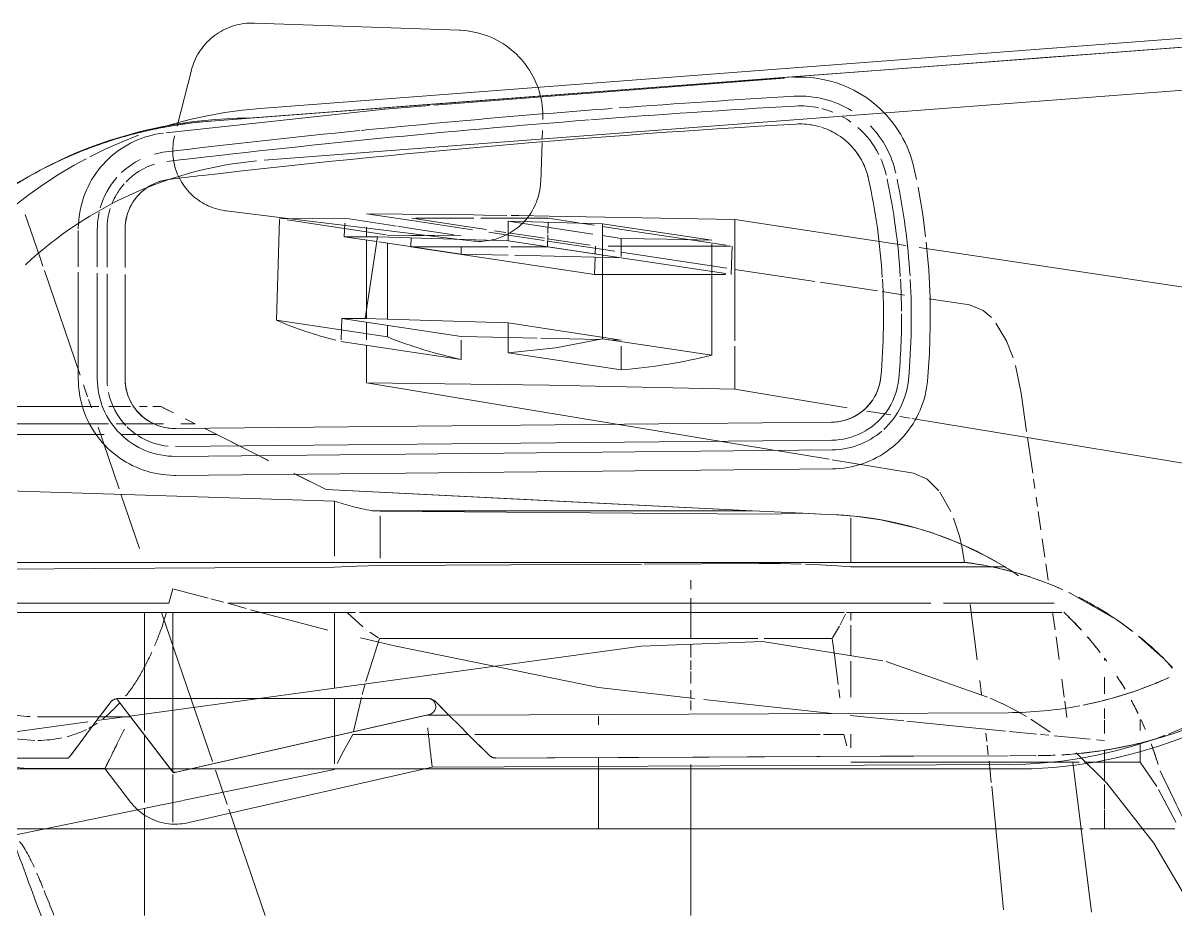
# Model space of a CAD drawing. Header units: inches. Extents: x -1221 to 179, y -822 to 880.
# Drawn here: x 78.19 to 85.03, y 431.26 to 436.56 of the extents above; entities that cross this region are included whole.
import ezdxf

# ---------------------------------------------------------------- set-up
doc = ezdxf.new("R2010")
doc.units = ezdxf.units.IN
doc.header["$MEASUREMENT"] = 0
doc.layers.add('X1$0$I-FURN', color=30, linetype='Continuous', lineweight=9)

# ---------------------------------------------------------------- blocks, each defined once
blk = doc.blocks.new('X1$0$Allsteel Seating Acuity Work-Conference Chair1 - Fully Adj_ Arms_ Mesh Back-V37-FIRST FLOOR POWER _ SIGNAL')
at = {"layer": 'X1$0$I-FURN'}
for p, q in [((-11.0889, 4.849), (-11.4298, 2.5922)), ((-12.7014, 4.5547), (-12.2541, -1.3178)), ((-11.9474, -1.2944), (-12.3946, 4.578)), ((-12.3946, 4.578), (-11.9474, -1.2944)), ((-10.4147, 2.5483), (-10.0895, 4.5154)), ((-12.6247, 4.2318), (-12.1799, -1.6096)), ((-8.5157, 3.9996), (-8.5345, 4.0519)), ((-8.3745, 3.503), (-7.485, 3.6135)), ((-9.1177, 3.4038), (-8.9834, 3.4222)), ((-8.868, 3.4378), (-8.7597, 3.4524)), ((-8.7361, 3.4555), (-8.64, 3.4683)), ((-9.5511, 3.3429), (-9.4552, 3.3566)), ((-9.2671, 3.383), (-9.1608, 3.3978)), ((-8.4158, 3.3979), (-8.4134, 3.2969)), ((-9.9477, 3.2857), (-9.8931, 3.2936)), ((-9.862, 3.2981), (-9.7537, 3.3137)), ((-9.7007, 3.3214), (-9.5918, 3.3371)), ((-8.4134, 3.2852), (-8.4127, 3.1384)), ((-8.4127, 3.1282), (-8.4134, 3.2843)), ((-10.5656, 3.1963), (-10.3378, 3.2292)), ((-10.3013, 3.2345), (-10.0895, 3.2652)), ((-10.0539, 3.2703), (-9.9997, 3.2782)), ((-10.8699, 3.1116), (-10.7753, 3.1483)), ((-10.7288, 3.1623), (-10.5656, 3.1963)), ((-10.9809, 3.0468), (-10.8713, 3.1109)), ((-8.6684, 3.1193), (-8.6537, -0.1962)), ((-8.6537, -0.1962), (-8.6684, 3.1193)), ((-8.4126, 3.1204), (-8.4077, 2.0031)), ((-8.3455, -0.2973), (-8.3607, 3.1207)), ((-7.4983, 3.0925), (-8.2314, 3.022)), ((-8.2541, 3.0196), (-8.3809, 3.006)), ((-8.777, 2.9611), (-8.8601, 2.9512)), ((-8.498, 2.9931), (-8.5474, 2.9876)), ((-8.4184, 3.0019), (-8.4762, 2.9955)), ((-11.1252, 2.6508), (-11.0889, 2.8908)), ((-8.982, 2.9363), (-9.3114, 2.8944)), ((-9.5587, 2.8615), (-9.6563, 2.8444)), ((-9.862, 2.7797), (-9.9766, 2.7148)), ((-11.832, 2.5758), (-11.895, 2.5629)), ((-10.4264, 2.4777), (-10.4165, 2.5372)), ((-10.0895, 2.5572), (-10.1693, 2.0747)), ((-11.4418, 2.5124), (-11.5949, 1.499)), ((-11.1673, 2.3717), (-11.1473, 2.5045)), ((-10.4589, 2.281), (-10.4353, 2.424)), ((-11.2228, 2.0047), (-11.1714, 2.345)), ((-12.397, 2.1272), (-12.4061, 2.101)), ((-12.3868, 2.153), (-12.397, 2.1272)), ((-10.5882, 1.499), (-10.4781, 2.1652)), ((-12.4061, 2.101), (-12.4142, 2.0745)), ((-10.3545, -1.8204), (-10.3926, 2.0725)), ((-10.3926, 2.0725), (-10.3545, -1.8204)), ((-10.3545, -1.8204), (-10.3926, 2.0725)), ((-10.2476, -1.8194), (-10.2857, 2.0735)), ((-10.2278, 2.0741), (-10.1897, -1.8188)), ((-10.1721, 2.0576), (-10.2217, 1.7574)), ((-10.0769, -1.8177), (-10.115, 2.0752)), ((-12.432, 1.9933), (-12.4358, 1.9658)), ((-12.4272, 2.0206), (-12.432, 1.9933)), ((-12.4384, 1.9382), (-12.44, 1.9105)), ((-12.4358, 1.9658), (-12.4384, 1.9382)), ((-11.2991, 1.499), (-11.2276, 1.9731)), ((-12.44, 1.9105), (-12.4404, 1.8828)), ((-12.4404, 1.8828), (-12.4398, 1.8551)), ((-12.4398, 1.8551), (-12.4393, 1.8459)), ((-12.4352, 1.7931), (-12.2741, -0.2859)), ((-10.2245, 1.7405), (-10.6258, -0.6865)), ((-11.5949, 1.499), (-10.8752, 1.499)), ((-11.4435, 1.4462), (-11.4754, 1.2349)), ((-11.4381, 1.4817), (-11.2694, 1.4764)), ((-11.4381, 0.8242), (-11.4381, 1.4723)), ((-11.434, 0.3862), (-11.2742, 1.4442)), ((-11.4011, 0.8242), (-11.3066, 1.4498)), ((-11.2694, 1.4434), (-11.2694, 0.6662)), ((-10.8445, 1.499), (-10.5882, 1.499)), ((-11.4727, 1.3614), (-11.5707, 0.7126)), ((-11.4484, 1.3614), (-10.7895, 1.3614)), ((-10.7895, 1.3614), (-10.8875, 0.7126)), ((-11.4754, 1.2349), (-11.537, 0.8273)), ((-11.537, 0.8273), (-11.5543, 0.7126)), ((-11.4837, 0.8242), (-11.5005, 0.7126)), ((-11.3763, 0.8242), (-11.4792, 0.8242)), ((-11.3679, 0.8242), (-11.4691, 0.154)), ((-11.4381, 0.7457), (-11.4381, 0.8242)), ((-10.8802, 0.8242), (-10.9814, 0.154)), ((-10.8802, 0.8242), (-10.8821, 0.7494)), ((-10.7026, 0.8242), (-10.8431, 0.8242)), ((-10.7026, 0.8242), (-10.8038, 0.154)), ((-11.4671, 0.3873), (-11.4069, 0.7853)), ((-11.5707, 0.7126), (-11.5849, 0.154)), ((-10.8875, 0.7126), (-11.5707, 0.7126)), ((-10.8835, 0.6904), (-10.8915, 0.3477)), ((-11.5091, 0.6556), (-11.5849, 0.154)), ((-11.5617, 0.6634), (-11.574, 0.582)), ((-11.481, 0.3877), (-11.4431, 0.639)), ((-11.3911, 0.6701), (-11.4381, 0.6716)), ((-11.434, -0.4239), (-11.2694, 0.6662)), ((-11.2694, 0.6662), (-11.3715, 0.6695)), ((-11.5757, 0.5712), (-11.6028, 0.3916)), ((-12.2713, 0.3554), (-12.2915, 0.3524)), ((-12.073, 0.355), (-12.1242, 0.3568)), ((-11.8206, 0.3462), (-12.0523, 0.3543)), ((-11.6028, 0.3916), (-11.6028, 0.113)), ((-11.5118, 0.3887), (-11.5789, 0.3908)), ((-11.5163, 0.154), (-11.4838, 0.3694)), ((-11.434, 0.3862), (-11.5041, 0.3884)), ((-11.5023, 0.154), (-11.4702, 0.3666)), ((-11.434, 0.1696), (-11.434, 0.3862)), ((-10.8919, 0.3258), (-10.8956, 0.1535)), ((-11.619, 0.2158), (-11.6197, 0.1702)), ((-11.62, 0.1464), (-11.6219, 0.0078)), ((-11.5849, 0.154), (-11.4691, 0.154)), ((-11.5287, 0.0718), (-11.5184, 0.1403)), ((-11.5198, 0.0379), (-11.5023, 0.154)), ((-11.4691, 0.154), (-11.4936, -0.6215)), ((-11.434, -0.4239), (-11.434, 0.154)), ((-11.3889, -0.1251), (-11.3833, 0.1535)), ((-11.0083, -0.6948), (-10.9814, 0.154)), ((-10.9814, 0.154), (-10.8038, 0.154)), ((-10.8956, 0.1535), (-10.9012, -0.1251)), ((-11.6028, 0.113), (-11.6028, -0.0092)), ((-11.6219, 0.0078), (-11.6226, -0.0505)), ((-11.5579, -0.1215), (-11.5359, 0.0244)), ((-8.4175, 0.0386), (-8.5415, -0.0855)), ((-11.6226, -0.0505), (-11.6292, -0.6865)), ((-11.6028, -0.0498), (-11.6028, -0.3936)), ((-11.5888, -0.419), (-11.5343, -0.0582)), ((-11.4787, -0.1504), (-11.4684, -0.0663)), ((-12.7189, -0.1345), (-12.7614, -1.3522)), ((-11.6028, -0.4186), (-11.5579, -0.1215)), ((-11.5, -0.2709), (-11.4983, -0.1251)), ((-11.3889, -0.1251), (-11.4628, -0.6143)), ((-11.434, -0.1251), (-11.3889, -0.1251)), ((-10.9012, -0.1251), (-11.0083, -0.8342)), ((-10.8792, -0.1251), (-10.7646, -0.1251)), ((-10.7646, -0.1251), (-10.8723, -0.8385)), ((-11.5439, -0.681), (-11.4787, -0.1504)), ((-11.5429, -0.4205), (-11.5048, -0.1682)), ((-8.6537, -0.1962), (-8.6531, -0.3326)), ((-8.6531, -0.3326), (-8.6537, -0.1962)), ((-8.734, -0.278), (-8.6795, -0.2235)), ((-11.5006, -0.3284), (-11.5001, -0.2794)), ((-8.7523, -0.3222), (-8.7523, -2.1578)), ((-8.7523, -0.3242), (-8.7523, -2.1578)), ((-8.7523, -2.1578), (-8.7523, -0.3242)), ((-8.7523, -2.1578), (-8.7523, -0.3242)), ((-8.3114, -1.8324), (-8.6574, -0.3135)), ((-8.6531, -0.3326), (-8.3149, -1.817)), ((-8.6531, -0.3326), (-8.3149, -1.817)), ((-8.3149, -1.817), (-8.6531, -0.3326)), ((-8.3465, -0.2975), (-8.3677, -0.2999)), ((-8.0149, -1.7487), (-8.3455, -0.2973)), ((-11.5015, -0.4219), (-11.5007, -0.3444)), ((-11.6292, -0.6865), (-11.5888, -0.419)), ((-11.5552, -0.5021), (-11.5429, -0.4205)), ((-11.5029, -0.5626), (-11.5015, -0.4219)), ((-11.4873, -0.4222), (-11.434, -0.4239)), ((-11.5638, -0.5591), (-11.5567, -0.512)), ((-11.6025, -0.8154), (-11.5638, -0.5591)), ((-11.5039, -0.5695), (-11.5928, -1.1583)), ((-11.0041, -0.5626), (-11.4547, -0.5626)), ((-10.8983, -0.5626), (-10.9977, -1.2213)), ((-10.8983, -0.5626), (-10.9673, -0.5626)), ((-11.6, -1.138), (-11.5439, -0.681)), ((-11.4936, -0.6215), (-11.0083, -0.6948)), ((-11.4936, -0.6215), (-11.4936, -0.8188)), ((-11.4645, -0.6259), (-11.4936, -0.8188)), ((-11.551, -0.6865), (-11.4936, -0.6865)), ((-11.4737, -0.6865), (-11.008, -0.6865)), ((-11.0083, -0.8342), (-11.0083, -0.6948)), ((-10.986, -0.6865), (-10.8806, -0.6865)), ((-10.8494, -0.6865), (-10.6258, -0.6865)), ((-11.6025, -0.8154), (-11.5995, -1.2022)), ((-11.4936, -0.8188), (-11.5732, -0.8163)), ((-10.881, -0.8382), (-11.0083, -0.8342)), ((-11.6469, -1.5204), (-11.6, -1.138)), ((-11.5954, -1.2024), (-10.9977, -1.2213)), ((-12.4812, -1.7262), (-12.1502, -1.8106)), ((-12.093, -1.8252), (-12.079, -1.8285)), ((-12.0506, -1.8333), (-12.0363, -1.8349)), ((-12.0076, -1.8363), (-11.9932, -1.8362)), ((-11.908, -1.8233), (-11.8942, -1.8192)), ((-8.7523, -2.1701), (-8.3114, -1.8324)), ((-8.3239, -1.842), (-8.6439, -2.0871)), ((-8.3239, -1.842), (-8.6439, -2.0871)), ((-8.6439, -2.0871), (-8.3239, -1.842)), ((-12.0764, -2.0248), (-12.0679, -2.0461)), ((-12.0679, -2.0461), (-12.0586, -2.0671)), ((-11.5396, -2.1191), (-11.3112, -2.1191)), ((-11.3112, -2.1191), (-11.5396, -2.1191)), ((-11.5396, -2.1191), (-11.3112, -2.1191)), ((-11.2682, -2.1191), (-10.6503, -2.1191)), ((-10.6503, -2.1191), (-11.2682, -2.1191)), ((-11.2682, -2.1191), (-10.6503, -2.1191)), ((-8.6439, -2.0871), (-8.7523, -2.1701)), ((-8.6439, -2.0871), (-8.6439, -2.2705)), ((-8.6439, -2.2705), (-8.6439, -2.0871)), ((-8.3363, -2.239), (-8.1368, -2.0863)), ((-12.0257, -2.1274), (-12.0131, -2.1466)), ((-11.9858, -2.1835), (-11.971, -2.201)), ((-11.5396, -2.2261), (-11.3128, -2.2261)), ((-11.2736, -2.2261), (-10.6503, -2.2261)), ((-8.6719, -2.2494), (-8.7274, -2.2078)), ((-8.3584, -2.2281), (-8.3372, -2.2386)), ((-8.3363, -2.638), (-8.3363, -2.239)), ((-11.5396, -2.284), (-11.3137, -2.284)), ((-11.2765, -2.284), (-10.6503, -2.284)), ((-8.6439, -2.2705), (-8.6439, -2.638)), ((-8.6439, -2.638), (-8.6439, -2.2705)), ((-11.8103, -2.3288), (-11.7899, -2.3392)), ((-8.5415, -2.3475), (-8.4131, -2.444)), ((-8.471, -2.4005), (-8.5135, -2.3686)), ((-11.5303, -2.3967), (-11.3154, -2.3967)), ((-11.2822, -2.3967), (-10.6503, -2.3967)), ((-8.3981, -3.0907), (-8.3981, -2.4601))]:
    blk.add_line(p, q, dxfattribs=at)
at = {"layer": 'X1$0$I-FURN', "lineweight": 13}
for p, q in [((-12.1969, -1.3862), (-12.663, 4.7339)), ((-8.0195, 4.1134), (-8.2134, 4.0109)), ((-7.9794, 3.6037), (-7.9794, 4.1087)), ((-7.9794, 3.6913), (-7.9794, 4.1087)), ((-8.9922, 4.04), (-9.1233, 3.8928)), ((-8.9364, 4.0948), (-8.9828, 4.0496)), ((-8.23, 4.0009), (-8.3744, 3.902)), ((-8.5622, 3.902), (-8.6257, 3.902)), ((-8.3744, 3.902), (-8.488, 3.902)), ((-8.3744, 3.902), (-8.3744, 3.5699)), ((-9.1528, 3.8554), (-9.2167, 3.7676)), ((-9.2186, 3.7648), (-9.383, 3.4776)), ((-8.9912, 3.6913), (-8.9785, 3.6913)), ((-8.9786, 3.6913), (-8.9912, 3.6913)), ((-8.7804, 3.6913), (-8.8798, 3.6913)), ((-8.8791, 3.6913), (-8.78, 3.6913)), ((-8.6328, 3.6913), (-8.6931, 3.6913)), ((-8.6926, 3.6913), (-8.632, 3.6913)), ((-8.5458, 3.6913), (-8.6237, 3.6913)), ((-8.6228, 3.6913), (-8.5453, 3.6913)), ((-8.5027, 3.6913), (-8.5072, 3.6436)), ((-8.2627, 3.6913), (-8.4459, 3.6913)), ((-8.2627, 3.6913), (-8.4459, 3.6913)), ((-8.0972, 3.6913), (-8.2416, 3.6913)), ((-8.0972, 3.6913), (-8.2416, 3.6913)), ((-7.9794, 3.6913), (-8.0912, 3.6913)), ((-7.9794, 3.6913), (-8.0912, 3.6913)), ((-7.9794, 3.6037), (-7.9794, 3.6913)), ((-8.5106, 3.607), (-8.5311, 3.3922)), ((-7.9794, -6.5112), (-7.9794, 3.5639)), ((-7.9794, 0.6902), (-7.9794, 3.5639)), ((-8.3744, 3.5415), (-8.3744, 3.1206)), ((-9.4053, 3.4285), (-9.4249, 3.382)), ((-9.2639, 2.1861), (-9.2639, 3.4382)), ((-9.2639, 2.1861), (-9.2639, 3.4382)), ((-9.3178, 2.7357), (-9.3178, 3.3919)), ((-8.63, 3.2544), (-8.5533, 3.3688)), ((-8.5342, 3.3606), (-8.5389, 3.3116)), ((-9.443, 3.336), (-9.4632, 3.2805)), ((-8.5412, 3.288), (-8.5568, 3.1278)), ((-9.4738, 3.2493), (-9.4938, 3.1849)), ((-8.6839, 3.1606), (-8.6455, 3.2287)), ((-8.3354, -2.7972), (-8.3354, 3.2574)), ((-9.4938, 3.1849), (-9.5202, 3.0858)), ((-8.7227, 3.0831), (-8.6839, 3.1606)), ((-9.5332, 3.1013), (-9.5332, 3.0243)), ((-8.7541, 3.0138), (-8.7231, 3.0823)), ((-8.5592, 3.1031), (-8.6177, 2.5185)), ((-8.3744, 3.1179), (-8.3744, 2.1861)), ((-9.5237, 3.0711), (-9.5367, 3.0109)), ((-9.5332, 3.0243), (-9.5332, 2.1861)), ((-9.545, 2.9668), (-9.5606, 2.8632)), ((-8.9718, 2.3963), (-8.7613, 2.9975)), ((-9.676, 2.8252), (-9.7408, 2.6531)), ((-9.5606, 2.8632), (-9.5606, 2.1861)), ((-9.5606, 0.9451), (-9.5606, 2.8632)), ((-9.3178, -1.5106), (-9.3178, 2.661)), ((-8.6196, 2.5002), (-8.6524, 2.1831)), ((-9.813, 2.3642), (-9.833, 2.2229)), ((-9.5606, 2.1861), (-9.8232, 2.1861)), ((-9.5606, 2.1826), (-9.5606, 2.1082)), ((-9.5332, 2.1861), (-9.5406, 2.1054)), ((-9.2639, 2.1734), (-9.2639, 2.1861)), ((-9.2146, 2.1861), (-9.2639, 2.1861)), ((-9.2639, 2.16), (-9.2639, 2.1734)), ((-9.2639, -0.7284), (-9.2639, 2.1465)), ((-9.2639, -0.7284), (-9.2639, 2.1465)), ((-9.1893, 2.1235), (-9.2531, 2.1551)), ((-9.0072, 2.1861), (-9.188, 2.1861)), ((-8.7597, 2.1861), (-8.9746, 2.1861)), ((-8.7557, 2.1205), (-8.806, 2.1146)), ((-8.4606, 2.1861), (-8.5415, 2.1861)), ((-8.4724, 2.1624), (-8.5389, 2.1443)), ((-8.5389, 2.0249), (-8.5389, 2.1443)), ((-9.8424, 2.1033), (-9.847, 2.0093)), ((-9.5606, 2.1053), (-9.5606, 2.0106)), ((-9.1131, 2.0779), (-9.1825, 2.1198)), ((-8.9815, 2.0925), (-9.1087, 2.075)), ((-9.1087, 1.6716), (-9.1087, 2.075)), ((-8.8353, 2.1111), (-8.9796, 2.0928)), ((-8.6637, 2.0755), (-8.7466, 1.314)), ((-9.8472, 2.0047), (-9.8523, 1.9024)), ((-9.5606, 2.0012), (-9.5606, 1.9084)), ((-8.5389, -0.045), (-8.5389, 2.0047)), ((-9.8671, 1.6037), (-9.8523, 1.9024)), ((-9.8523, 1.9024), (-9.8671, 1.6037)), ((-9.5606, 1.8884), (-9.5606, 1.7693)), ((-9.5606, 1.766), (-9.5606, 1.2379)), ((-9.8649, -0.6061), (-9.8473, 1.6421)), ((-9.5536, 1.6421), (-9.5504, 0.9607)), ((-9.8671, 1.6037), (-9.9923, -0.9273)), ((-9.8671, -0.6542), (-9.8671, 1.6037)), ((-9.1087, -0.6104), (-9.1087, 1.6346)), ((-9.5606, 1.2379), (-9.5606, -0.6061)), ((-9.401, 1.2379), (-9.454, 1.2379)), ((-9.2639, 1.2379), (-9.3482, 1.2379)), ((-9.2125, 1.2379), (-9.2639, 1.2379)), ((-9.1132, 1.2379), (-9.2122, 1.2379)), ((-8.9958, 1.2379), (-9.0745, 1.2379)), ((-8.923, 1.2379), (-8.9786, 1.2379)), ((-8.8408, 1.2379), (-8.913, 1.2379)), ((-8.7527, 1.2597), (-8.8185, 0.6902)), ((-8.753, 1.2379), (-8.8019, 1.2379)), ((-8.683, 1.2379), (-8.7404, 1.2379)), ((-7.7835, 1.2379), (-8.3611, 1.2379)), ((-7.4644, 1.2379), (-7.7835, 1.2379)), ((-9.5606, -3.4616), (-9.5606, 0.9451)), ((-9.5503, 0.9451), (-9.5428, -0.6061)), ((-8.6481, -2.0903), (-9.0633, 0.9451)), ((-8.5954, 0.6902), (-8.6478, 0.6902)), ((-7.9794, 0.6902), (-8.3984, 0.6902)), ((-7.9794, -1.8357), (-7.9794, 0.6902)), ((-8.5389, -0.7683), (-8.5389, -0.0829)), ((-9.5856, -0.6061), (-9.8371, -0.6061)), ((-9.5606, -0.6087), (-9.5606, -0.7284)), ((-9.1087, -0.6104), (-8.8532, -0.6909)), ((-9.1456, -0.6673), (-9.1123, -0.6165)), ((-9.5606, -0.7487), (-9.5606, -0.8683)), ((-9.2639, -0.8016), (-9.177, -0.7085)), ((-8.8403, -0.6945), (-8.7753, -0.7118)), ((-8.7587, -0.7161), (-8.5561, -0.7645)), ((-9.2639, -0.8016), (-9.2639, -0.7533)), ((-9.2639, -0.8016), (-9.2639, -0.7533)), ((-9.2639, -0.8768), (-9.2639, -0.8016)), ((-10.003, -3.3609), (-9.9247, -0.8768)), ((-9.5965, -0.8768), (-9.9247, -0.8768)), ((-9.5606, -0.8768), (-9.5606, -2.0042)), ((-9.5321, -0.8768), (-9.5246, -2.296)), ((-9.2639, -3.4174), (-9.2639, -0.8768)), ((-9.2639, -3.4174), (-9.2639, -0.8768)), ((-8.8141, -0.8768), (-9.2639, -0.8768)), ((-8.364, -0.8768), (-8.7523, -0.8768)), ((-8.3315, -0.8768), (-8.1466, -1.7787)), ((-10.0888, -1.1187), (-9.9923, -0.9273)), ((-9.9923, -0.9273), (-10.0872, -1.1156)), ((-9.1591, -0.9158), (-9.2793, -1.3749)), ((-10.1638, -1.2675), (-10.1941, -1.3278)), ((-10.1941, -1.3278), (-10.1646, -1.2691)), ((-8.0962, -1.5045), (-7.4644, -1.2885)), ((-7.4644, -1.2885), (-8.0962, -1.5045)), ((-10.3569, -1.651), (-10.1945, -1.3285)), ((-10.1945, -1.3285), (-10.3189, -1.5756)), ((-9.2865, -1.4006), (-9.3178, -1.5106)), ((-9.3243, -1.5354), (-9.3439, -1.6103)), ((-8.3271, -1.5835), (-8.1233, -1.5138)), ((-8.1233, -1.5138), (-8.3271, -1.5835)), ((-10.3189, -1.5756), (-10.3563, -1.6497)), ((-10.3189, -2.1375), (-10.3189, -1.5756)), ((-9.3482, -1.6268), (-9.4027, -1.8357)), ((-9.2639, -1.9039), (-8.3789, -1.6013)), ((-8.3789, -1.6013), (-9.2639, -1.9039)), ((-10.4128, -1.7619), (-10.3834, -1.7035)), ((-10.3834, -1.789), (-10.3834, -1.7035)), ((-8.3156, -1.8357), (-9.2639, -1.8357)), ((-8.0668, -1.8357), (-8.3023, -1.8357)), ((-8.1458, -1.783), (-8.1216, -1.901)), ((-8.0182, -1.8357), (-8.0668, -1.8357)), ((-7.9794, -2.0124), (-7.9794, -1.8357)), ((-10.4865, -1.9083), (-10.4817, -1.8986)), ((-10.4863, -1.9078), (-10.4865, -1.9083)), ((-10.4865, -1.9083), (-10.4865, -1.9538)), ((-10.4765, -1.8884), (-10.4863, -1.9078)), ((-10.4817, -1.8986), (-10.4627, -1.861)), ((-10.3834, -1.9498), (-10.3834, -1.8917)), ((-9.3178, -3.4271), (-9.3178, -1.8601)), ((-8.121, -1.9039), (-8.1078, -1.968)), ((-10.3834, -2.1726), (-10.3834, -1.9498)), ((-8.1078, -1.968), (-7.4644, -5.1073)), ((-10.4865, -1.9879), (-10.4865, -2.0332)), ((-9.9646, -2.1436), (-9.6432, -2.0337)), ((-9.6432, -2.0337), (-9.9646, -2.1436)), ((-9.5606, -2.0042), (-9.5606, -2.8327)), ((-8.5618, -2.0042), (-9.2639, -2.0042)), ((-8.1344, -2.0042), (-8.5357, -2.0042)), ((-7.4644, -2.0042), (-8.1004, -2.0042)), ((-7.9794, -2.2132), (-7.9794, -2.0124)), ((-10.4865, -2.0873), (-10.4865, -2.2157)), ((-10.3628, -2.2798), (-9.9977, -2.1549)), ((-9.9977, -2.1549), (-10.3628, -2.2798)), ((-8.6211, -2.2876), (-8.6439, -2.1208)), ((-10.3834, -2.2838), (-10.3834, -2.2183)), ((-10.3189, -3.3111), (-10.3189, -2.2428)), ((-7.9794, -2.4299), (-7.9794, -2.2132)), ((-10.528, -2.3363), (-10.4786, -2.3194)), ((-10.4786, -2.3194), (-10.528, -2.3363)), ((-10.4865, -2.2743), (-10.4865, -2.329)), ((-10.3834, -3.2929), (-10.3834, -2.2838)), ((-11.2924, -2.5978), (-10.6711, -2.3853)), ((-10.6711, -2.3853), (-11.2924, -2.5978)), ((-10.6133, -2.3655), (-10.5431, -2.3415)), ((-10.5431, -2.3415), (-10.6133, -2.3655)), ((-10.4865, -2.329), (-10.4865, -3.2638)), ((-8.5122, -3.0838), (-8.6141, -2.3393)), ((-7.9794, -2.6539), (-7.9794, -2.4299)), ((-11.6246, -2.7114), (-11.3741, -2.6257)), ((-11.3741, -2.6257), (-11.6246, -2.7114)), ((-11.3741, -2.6257), (-11.3186, -2.6067)), ((-11.3186, -2.6067), (-11.3741, -2.6257)), ((-8.5026, -2.6539), (-8.5487, -3.2267)), ((-7.9794, -4.9984), (-7.9794, -2.6539))]:
    blk.add_line(p, q, dxfattribs=at)
at = {"layer": 'X1$0$I-FURN', "flags": 128}
for points in [[(-12.1799, -1.6096), (-12.2734, -0.3811), (-12.3595, 0.7487), (-12.4363, 1.7575), (-12.5024, 2.6256), (-12.5565, 3.336), (-12.5976, 3.8749), (-12.6247, 4.2318), (-12.6375, 4.3995)], [(-8.5417, 4.0698), (-8.5742, 4.15), (-8.6177, 4.2464)], [(-8.5415, 4.0903), (-8.4864, 3.8963), (-8.4465, 3.6986), (-8.4292, 3.5712)], [(-8.3607, 3.1207), (-8.3633, 3.2264), (-8.3701, 3.332), (-8.3812, 3.4373), (-8.3964, 3.542), (-8.4158, 3.646), (-8.4394, 3.7492), (-8.467, 3.8513), (-8.4987, 3.9523), (-8.5157, 3.9996)], [(-8.4292, 3.5712), (-8.4222, 3.4984), (-8.4179, 3.4375)], [(-8.4076, 1.9867), (-8.4093, 2.3614), (-8.4126, 3.1094)], [(-11.0889, 2.8908), (-11.0553, 2.9718), (-11.0131, 3.0198)], [(-9.6563, 2.8444), (-9.7169, 2.83), (-9.8231, 2.7958)], [(-9.9847, 2.7087), (-10.0539, 2.6392), (-10.0895, 2.5572)], [(-11.4923, 2.6296), (-11.6251, 2.6125), (-11.788, 2.5848)], [(-10.636, 2.6406), (-10.8008, 2.6524), (-10.9661, 2.6576), (-11.1314, 2.6562), (-11.2965, 2.6482), (-11.4611, 2.6336)], [(-10.115, 2.0752), (-10.1157, 2.0981), (-10.1173, 2.121), (-10.1198, 2.1438), (-10.1232, 2.1665), (-10.1276, 2.189), (-10.1328, 2.2113), (-10.1389, 2.2334), (-10.1459, 2.2553), (-10.1538, 2.2768), (-10.1625, 2.298), (-10.172, 2.3189), (-10.1824, 2.3393), (-10.1936, 2.3594), (-10.2056, 2.3789), (-10.2183, 2.398), (-10.2318, 2.4165), (-10.2461, 2.4345), (-10.261, 2.4519), (-10.2767, 2.4687), (-10.293, 2.4848), (-10.3099, 2.5003), (-10.3274, 2.5151), (-10.3455, 2.5292), (-10.3642, 2.5425), (-10.3833, 2.5551), (-10.403, 2.5669), (-10.4231, 2.5779), (-10.4436, 2.5881), (-10.4646, 2.5975), (-10.4859, 2.606), (-10.5075, 2.6137), (-10.5294, 2.6205), (-10.5515, 2.6264), (-10.5739, 2.6314), (-10.5965, 2.6356), (-10.6192, 2.6388), (-10.636, 2.6406)], [(-11.895, 2.5629), (-11.922, 2.5564), (-11.9487, 2.5489), (-11.975, 2.5403), (-12.001, 2.5307), (-12.0266, 2.52), (-12.0518, 2.5084), (-12.0764, 2.4957), (-12.1006, 2.482), (-12.1241, 2.4674), (-12.1471, 2.4519), (-12.1694, 2.4354), (-12.1911, 2.4181), (-12.212, 2.3999), (-12.2322, 2.3809)], [(-12.2322, 2.3809), (-12.2516, 2.3612), (-12.2702, 2.3406), (-12.288, 2.3193)], [(-12.288, 2.3193), (-12.3049, 2.2974), (-12.3209, 2.2747), (-12.336, 2.2515), (-12.3502, 2.2276), (-12.3634, 2.2032), (-12.3756, 2.1783), (-12.3868, 2.153)], [(-12.4142, 2.0745), (-12.4212, 2.0477), (-12.4272, 2.0206)], [(-8.4077, 2.0031), (-8.4048, 1.3463), (-8.4024, 0.8067), (-8.4005, 0.3853), (-8.3991, 0.083)], [(-8.3991, 0.083), (-8.4007, 0.4299), (-8.4029, 0.9261), (-8.4058, 1.5705), (-8.4076, 1.985)], [(-11.5949, 1.499), (-11.6163, 0.3969), (-11.619, 0.2158)], [(-10.6258, -0.6865), (-10.6117, 0.3969), (-10.5882, 1.499)], [(-11.4837, 0.8242), (-11.4784, 1.0925), (-11.4727, 1.3614)], [(-11.3825, 0.1921), (-11.3791, 0.3477), (-11.3679, 0.8242)], [(-10.8038, 0.154), (-10.8347, 0.4358), (-10.8875, 0.7126)], [(-12.3316, 0.3441), (-12.3513, 0.3387), (-12.3709, 0.3326)], [(-12.2915, 0.3524), (-12.3116, 0.3487), (-12.3316, 0.3441)], [(-12.1896, 0.3591), (-12.21, 0.3594), (-12.2305, 0.3589), (-12.2509, 0.3575), (-12.2713, 0.3554)], [(-11.5874, 0.252), (-11.5985, 0.2616), (-11.61, 0.2707), (-11.6219, 0.2795), (-11.6341, 0.2877), (-11.6466, 0.2954), (-11.6594, 0.3026), (-11.6725, 0.3093), (-11.6859, 0.3155), (-11.6994, 0.3211), (-11.7133, 0.3262), (-11.7273, 0.3307), (-11.7414, 0.3347), (-11.7557, 0.3381), (-11.7702, 0.3409), (-11.7847, 0.3432), (-11.7993, 0.3448), (-11.814, 0.3459), (-11.8206, 0.3462)], [(-12.3709, 0.3326), (-12.3901, 0.3257), (-12.4091, 0.318), (-12.4277, 0.3095), (-12.446, 0.3004), (-12.464, 0.2904), (-12.4815, 0.2798), (-12.4985, 0.2685), (-12.5151, 0.2566), (-12.5312, 0.2439), (-12.5468, 0.2307), (-12.5619, 0.2168), (-12.5763, 0.2023), (-12.5902, 0.1873), (-12.6035, 0.1717), (-12.6161, 0.1556), (-12.6281, 0.139), (-12.6394, 0.1219), (-12.6501, 0.1044), (-12.66, 0.0865), (-12.6692, 0.0683), (-12.6776, 0.0496), (-12.6853, 0.0306), (-12.6923, 0.0114), (-12.6984, -0.0081), (-12.7038, -0.0279), (-12.7084, -0.0478), (-12.7122, -0.0679), (-12.7151, -0.0882), (-12.7173, -0.1086), (-12.7186, -0.129), (-12.7189, -0.1345)], [(-11.5068, 0.1477), (-11.5139, 0.1607), (-11.5214, 0.1733), (-11.5294, 0.1856), (-11.538, 0.1976), (-11.547, 0.2093), (-11.5564, 0.2205), (-11.5663, 0.2314), (-11.5766, 0.2419), (-11.5874, 0.252)], [(-11.476, 0.0652), (-11.4797, 0.0795), (-11.4841, 0.0935), (-11.4889, 0.1074), (-11.4944, 0.1211), (-11.5003, 0.1345), (-11.5068, 0.1477)], [(-11.466, -0.0369), (-11.4656, -0.0222), (-11.4659, -0.0075), (-11.4668, 0.0072), (-11.4682, 0.0218), (-11.4702, 0.0364), (-11.4728, 0.0509), (-11.476, 0.0652)], [(-8.5218, -0.0658), (-8.4785, -0.0225), (-8.4433, 0.0127), (-8.4175, 0.0386)], [(-8.4077, 0.0512), (-8.4122, 0.0446), (-8.4175, 0.0386)], [(-11.4684, -0.0663), (-11.4669, -0.0516), (-11.466, -0.0369)], [(-8.5415, -0.0855), (-8.5876, -0.1316), (-8.6522, -0.1962), (-8.734, -0.278)], [(-12.2721, -0.3119), (-12.2514, -0.5791), (-12.1107, -1.8748)], [(-12.7614, -1.3522), (-12.7616, -1.3671), (-12.7612, -1.382), (-12.7603, -1.3969), (-12.7587, -1.4117), (-12.7565, -1.4265), (-12.7538, -1.4411), (-12.7505, -1.4556), (-12.7466, -1.47), (-12.7421, -1.4842), (-12.7371, -1.4982), (-12.7315, -1.512), (-12.7253, -1.5256), (-12.7186, -1.5389), (-12.7114, -1.552), (-12.7037, -1.5647), (-12.6955, -1.5771), (-12.6868, -1.5892), (-12.6776, -1.6009), (-12.6679, -1.6123), (-12.6578, -1.6232), (-12.6473, -1.6338), (-12.6363, -1.6439), (-12.625, -1.6535), (-12.6133, -1.6627), (-12.6012, -1.6715), (-12.5888, -1.6797), (-12.576, -1.6874), (-12.563, -1.6946), (-12.5497, -1.7013), (-12.5361, -1.7075), (-12.5223, -1.7131), (-12.5083, -1.7181), (-12.4941, -1.7226), (-12.4812, -1.7262)], [(-12.2541, -1.3178), (-12.244, -1.4231), (-12.2297, -1.528), (-12.2111, -1.6322), (-12.1884, -1.7355), (-12.1616, -1.8379), (-12.1308, -1.9391)], [(-11.792, -1.7672), (-11.7806, -1.7585), (-11.7695, -1.7494), (-11.7587, -1.7398), (-11.7484, -1.7297), (-11.7385, -1.7193), (-11.729, -1.7085), (-11.7199, -1.6973), (-11.7113, -1.6858), (-11.7032, -1.6739), (-11.6955, -1.6617), (-11.6884, -1.6492), (-11.6817, -1.6365), (-11.6756, -1.6235), (-11.67, -1.6102), (-11.6649, -1.5967), (-11.6604, -1.5831), (-11.6564, -1.5693), (-11.653, -1.5553), (-11.6501, -1.5412), (-11.6478, -1.527), (-11.6469, -1.5204)], [(-11.8159, -1.7833), (-11.8038, -1.7755), (-11.792, -1.7672)], [(-8.1368, -2.0863), (-8.1265, -2.078), (-8.1164, -2.0693), (-8.1067, -2.0602), (-8.0974, -2.0508), (-8.0885, -2.0409), (-8.0799, -2.0307), (-8.0718, -2.0202), (-8.0641, -2.0094), (-8.0569, -1.9982), (-8.05, -1.9868), (-8.0437, -1.9751), (-8.0378, -1.9632), (-8.0325, -1.9511), (-8.0276, -1.9387), (-8.0232, -1.9262), (-8.0193, -1.9134), (-8.0159, -1.9006), (-8.013, -1.8876), (-8.0107, -1.8745), (-8.0089, -1.8614), (-8.0076, -1.8481), (-8.0068, -1.8349), (-8.0066, -1.8216), (-8.0069, -1.8083), (-8.0077, -1.795), (-8.0091, -1.7818), (-8.011, -1.7687), (-8.0134, -1.7556), (-8.0149, -1.7487)], [(-12.079, -1.8285), (-12.0648, -1.8312), (-12.0506, -1.8333)], [(-12.0363, -1.8349), (-12.0219, -1.8359), (-12.0076, -1.8363)], [(-11.9932, -1.8362), (-11.9788, -1.8355), (-11.9645, -1.8342), (-11.9502, -1.8323), (-11.936, -1.8299), (-11.9219, -1.8269), (-11.908, -1.8233)], [(-11.8942, -1.8192), (-11.8806, -1.8145), (-11.8672, -1.8093), (-11.854, -1.8036), (-11.841, -1.7973), (-11.8283, -1.7905), (-11.8159, -1.7833)], [(-10.6503, -2.3967), (-10.6273, -2.3963), (-10.6044, -2.3949), (-10.5816, -2.3926), (-10.5589, -2.3894), (-10.5363, -2.3853), (-10.514, -2.3803), (-10.4918, -2.3744), (-10.4699, -2.3676), (-10.4483, -2.36), (-10.427, -2.3515), (-10.406, -2.3421), (-10.3855, -2.3319), (-10.3654, -2.3209), (-10.3457, -2.3092), (-10.3265, -2.2966), (-10.3078, -2.2833), (-10.2897, -2.2692), (-10.2722, -2.2544), (-10.2552, -2.239), (-10.2389, -2.2228), (-10.2233, -2.2061), (-10.2083, -2.1887), (-10.1941, -2.1707), (-10.1805, -2.1522), (-10.1678, -2.1331), (-10.1558, -2.1136), (-10.1446, -2.0936), (-10.1342, -2.0732), (-10.1246, -2.0523), (-10.1158, -2.0311), (-10.108, -2.0096), (-10.1009, -1.9877), (-10.0948, -1.9656), (-10.0896, -1.9433), (-10.0852, -1.9208), (-10.0818, -1.8981), (-10.0792, -1.8753), (-10.0776, -1.8525), (-10.0769, -1.8295), (-10.0769, -1.8177)], [(-12.1089, -1.8914), (-12.1057, -1.9141), (-12.1016, -1.9367), (-12.0967, -1.9591), (-12.0908, -1.9813)], [(-12.0908, -1.9813), (-12.084, -2.0032), (-12.0764, -2.0248)], [(-12.0959, -2.039), (-12.057, -2.1374), (-12.0143, -2.2342), (-11.9677, -2.3292)], [(-12.0586, -2.0671), (-12.0484, -2.0876), (-12.0374, -2.1078), (-12.0257, -2.1274)], [(-12.0131, -2.1466), (-11.9998, -2.1653), (-11.9858, -2.1835)], [(-11.971, -2.201), (-11.9556, -2.218), (-11.9395, -2.2343)], [(-11.9395, -2.2343), (-11.9227, -2.2499), (-11.9053, -2.2649), (-11.8874, -2.2792), (-11.8689, -2.2927), (-11.8498, -2.3055), (-11.8303, -2.3176), (-11.8103, -2.3288)], [(-8.7274, -2.2078), (-8.6153, -2.292), (-8.5415, -2.3475)], [(-11.956, -2.3508), (-11.9173, -2.4223), (-11.8633, -2.5133), (-11.8056, -2.602), (-11.7445, -2.6884), (-11.685, -2.7656)], [(-11.7899, -2.3392), (-11.7691, -2.3488), (-11.7479, -2.3576), (-11.7263, -2.3655), (-11.7045, -2.3725), (-11.6824, -2.3787), (-11.6601, -2.3839), (-11.6376, -2.3883), (-11.6149, -2.3918), (-11.5921, -2.3943), (-11.5692, -2.396), (-11.5463, -2.3967), (-11.5396, -2.3967)], [(-8.4131, -2.444), (-8.4371, -2.426), (-8.471, -2.4005)], [(-8.4131, -2.444), (-8.4103, -2.4462), (-8.4077, -2.4486)], [(-8.4412, -3.117), (-8.4229, -3.075), (-8.4062, -3.0323), (-8.3913, -2.989), (-8.3782, -2.9451), (-8.3668, -2.9007), (-8.3572, -2.8559), (-8.3494, -2.8107), (-8.3434, -2.7653), (-8.3392, -2.7197), (-8.3368, -2.6739), (-8.3363, -2.638)]]:
    blk.add_lwpolyline(points, dxfattribs=at)
at = {"layer": 'X1$0$I-FURN', "lineweight": 13, "flags": 128}
for points in [[(-8.4292, 3.5233), (-8.2507, 3.7045), (-7.8936, 3.9847), (-7.4644, 4.2372)], [(-9.5332, 3.1013), (-9.5289, 3.1083), (-9.5246, 3.1152)], [(-9.5608, 3.0551), (-9.5885, 3.0058), (-9.676, 2.8252)], [(-9.7524, 2.6164), (-9.7664, 2.5689), (-9.813, 2.3642)], [(-9.0633, 0.9451), (-9.0906, 1.6621), (-8.9768, 2.377)], [(-9.8523, 1.9024), (-9.847, 2.0093), (-9.8424, 2.1033)], [(-9.5406, 2.1054), (-9.5466, 2.006), (-9.5501, 1.9178)], [(-9.8473, 1.6421), (-9.848, 1.7745), (-9.8523, 1.9024)], [(-9.5508, 1.8922), (-9.5532, 1.7691), (-9.5536, 1.6421)], [(-9.9923, -0.9273), (-9.9303, 0.3273), (-9.8671, 1.6037)], [(-8.8185, 0.6902), (-9.0658, -0.5217), (-9.1122, -0.7218)], [(-9.8671, -0.6542), (-9.866, -0.6303), (-9.8649, -0.6061)], [(-9.5428, -0.6061), (-9.5383, -0.7472), (-9.5321, -0.8768)], [(-8.5389, -0.7683), (-8.4406, -0.8237), (-8.366, -0.8608)], [(-10.4481, -1.8321), (-10.4658, -1.8672), (-10.4765, -1.8884)], [(-9.4027, -1.8357), (-9.3599, -1.8478), (-9.3178, -1.8601)], [(-9.5246, -2.296), (-9.5195, -2.7839), (-9.5096, -3.2563), (-9.5035, -3.4641)]]:
    blk.add_lwpolyline(points, dxfattribs=at)
at = {"layer": 'X1$0$I-FURN', "lineweight": 13}
for centre, radius, start, end in [((-11.049, 3.1641), 2.7152, 1.96956, 86.84368), ((0.1845, -13.2645), 19.2655, 115.63838, 116.20462), ((-7.7414, 1.9993), 2.1036, 107.10718, 110.47385), ((-7.7414, 1.9993), 2.1036, 113.18769, 114.90279), ((-7.7414, 1.9993), 2.1036, 115.98256, 118.42466), ((-7.7414, 1.9993), 2.1036, 116.24697, 118.39717), ((-7.7414, 1.9993), 2.1036, 120.4439, 122.95362), ((-7.7414, 1.9993), 2.1036, 120.43776, 122.06542), ((-7.7414, 1.9993), 2.1036, 126.05132, 126.45122), ((-7.7414, 1.9993), 2.1036, 125.8062, 126.04523), ((-7.7414, 1.9993), 2.1036, 127.62967, 130.92856), ((-7.7414, 1.9993), 2.1036, 132.3497, 136.36823), ((-7.7414, 1.9993), 2.1036, 148.40727, 174.90652), ((-9.5606, -1.3862), 2.6363, 180, 270)]:
    blk.add_arc(centre, radius, start, end, dxfattribs=at)
at = {"layer": 'X1$0$I-FURN'}
for centre, radius, start, end in [((-11.0064, 3.1089), 2.338, 21.90185, 24.3917), ((-11.0064, 3.1089), 2.338, 11.24827, 24.3917), ((-11.0064, 3.1089), 2.338, 11.24827, 21.90185), ((-11.0064, 3.1089), 2.338, 0.25458, 10.74556), ((-11.0064, 3.1089), 2.338, 0.25458, 10.74556), ((-11.0139, -1.475), 4.0201, 93.53101, 101.79303), ((-11.0139, -1.475), 4.0201, 84.75274, 93.22235), ((-11.0139, -1.475), 3.9623, 93.53101, 101.98865), ((-11.0139, -1.475), 3.9623, 90.53056, 93.28225), ((-11.0139, -1.475), 3.9623, 84.75274, 90.31864), ((-10.6884, 2.0696), 0.4027, 53.51848, 84.75274), ((-10.6884, 2.0696), 0.4606, 42.65692, 84.75274), ((-11.7472, 1.8856), 0.5804, 102.30928, 134.04203), ((-11.7472, 1.8856), 0.5225, 102.30928, 113.62167), ((-11.7472, 1.8856), 0.5225, 116.59643, 139.14409), ((-11.0139, -1.475), 3.8553, 93.53101, 102.30928), ((-11.0139, -1.475), 3.8553, 93.53101, 102.30928), ((-11.0139, -1.475), 3.8553, 93.53101, 102.30928), ((-11.0139, -1.475), 3.8553, 84.75274, 93.3976), ((-11.0139, -1.475), 3.8553, 84.75274, 93.3976), ((-11.0139, -1.475), 3.8553, 84.75274, 93.3976), ((-10.6884, 2.0696), 0.2958, 64.3522, 84.75274), ((-10.6884, 2.0696), 0.2958, 70.7208, 84.75274), ((-10.6884, 2.0696), 0.2958, 57.1959, 84.75274), ((-10.6884, 2.0696), 0.2958, 57.1959, 70.7208), ((-10.6884, 2.0696), 0.4027, 0.56111, 53.37264), ((-10.6884, 2.0696), 0.4606, 0.56111, 40.68727), ((-11.7472, 1.8856), 0.4156, 102.94112, 135.20275), ((-11.7472, 1.8856), 0.4156, 102.85801, 115.80511), ((-11.7472, 1.8856), 0.4156, 102.85801, 115.80511), ((-10.6884, 2.0696), 0.2958, 14.59304, 56.68886), ((-10.6884, 2.0696), 0.2958, 0.56111, 56.68886), ((-10.6884, 2.0696), 0.2958, 23.47107, 55.60086), ((-11.7472, 1.8856), 0.5804, 148.16175, 183.28425), ((-11.7472, 1.8856), 0.4156, 122.03996, 129.30094), ((-11.7472, 1.8856), 0.4156, 122.03996, 129.30094), ((-11.7472, 1.8856), 0.5225, 144.7846, 151.35435), ((-11.7472, 1.8856), 0.4156, 133.67713, 156.29259), ((-11.7472, 1.8856), 0.4156, 133.67713, 156.29259), ((-10.6884, 2.0696), 0.2958, 0.56111, 23.47107), ((-10.6884, 2.0696), 0.2958, 0.56111, 14.59304), ((-11.7472, 1.8856), 0.5225, 158.21055, 165.83695), ((-11.7472, 1.8856), 0.4156, 151.36206, 162.24998), ((-11.7472, 1.8856), 0.5225, 167.89232, 183.28425), ((-11.7472, 1.8856), 0.4156, 163.22502, 183.28425), ((-11.7472, 1.8856), 0.4156, 163.22502, 183.28425), ((-11.7472, 1.8856), 0.4156, 169.81844, 183.28425), ((48.2719, 5.3297), 60.6983, 183.285636, 184.268383), ((48.2719, 5.3297), 60.6404, 183.284248, 184.432141), ((48.2719, 5.3297), 60.5335, 183.284248, 186.63085), ((48.2719, 5.3297), 60.5335, 183.284248, 186.63085), ((48.2719, 5.3297), 60.5335, 183.284248, 186.63085), ((48.2719, 5.3297), 60.6983, 184.308017, 185.719462), ((48.2719, 5.3297), 60.6404, 184.441648, 186.819839), ((-8.7043, -0.3242), 0.048, 166.06959, 180), ((-8.7043, -0.3242), 0.048, 166.06959, 180), ((-8.7043, -0.3242), 0.048, 152.13919, 166.06959), ((-8.7043, -0.3242), 0.048, 152.13919, 166.06959), ((-8.7043, -0.3242), 0.048, 124.27838, 152.13919), ((-8.7043, -0.3242), 0.048, 124.27838, 152.13919), ((-8.7043, -0.3242), 0.048, 110.34797, 124.27838), ((-8.7043, -0.3242), 0.048, 110.34797, 124.27838), ((-8.7043, -0.3242), 0.048, 96.41757, 110.34797), ((-8.7043, -0.3242), 0.048, 96.41757, 110.34797), ((-8.7043, -0.3242), 0.048, 12.83513, 96.41757), ((-8.7043, -0.3242), 0.048, 12.83513, 96.41757), ((48.2719, 5.3297), 60.6983, 185.728767, 186.819839), ((-9.6161, -1.1169), 2.338, 185.45794, 222.95728), ((-9.6161, -1.1169), 2.338, 185.45794, 222.95728), ((-9.5936, -1.4127), 2.5937, 184.35531, 192.49599), ((48.2719, 5.3297), 60.5335, 186.63085, 186.819839), ((48.2719, 5.3297), 60.5335, 186.63085, 186.819839), ((48.2719, 5.3297), 60.5335, 186.63085, 186.819839), ((-10.6503, -1.8233), 0.4606, 270, 0.56111), ((-10.6503, -1.8233), 0.2958, 326.63093, 0.56111), ((-10.6503, -1.8233), 0.2958, 347.6238, 0.56111), ((-10.6503, -1.8233), 0.2958, 347.6238, 0.56111), ((-8.3389, -1.8225), 0.0246, 307.44394, 12.83513), ((-8.3389, -1.8225), 0.0246, 307.44394, 340.13953), ((-8.3389, -1.8225), 0.0246, 340.13953, 12.83513), ((-11.5396, -1.8233), 0.4606, 186.81984, 195.25318), ((-11.5396, -1.8233), 0.2958, 186.81984, 211.98861), ((-11.5396, -1.8233), 0.2958, 186.81984, 214.54656), ((-11.5396, -1.8233), 0.2958, 186.81984, 214.54656), ((-10.6503, -1.8233), 0.4027, 326.96384, 354.13875), ((-9.5936, -1.4127), 2.5937, 192.68798, 196.28211), ((-11.5396, -1.8233), 0.4027, 197.55091, 226.11761), ((-11.5396, -1.8233), 0.2958, 211.98861, 270), ((-10.6503, -1.8233), 0.2958, 270, 334.6865), ((-10.6503, -1.8233), 0.2958, 321.7492, 334.6865), ((-11.5396, -1.8233), 0.4606, 206.61123, 223.39645), ((-11.5396, -1.8233), 0.2958, 228.40992, 242.27328), ((-11.5396, -1.8233), 0.2958, 228.40992, 242.27328), ((-10.6503, -1.8233), 0.2958, 295.45532, 326.63093), ((-11.5396, -1.8233), 0.2958, 256.13664, 270), ((-11.5396, -1.8233), 0.2958, 256.13664, 270), ((-10.6503, -1.8233), 0.2958, 270, 289.35645), ((-10.6503, -1.8233), 0.2958, 270, 282.9373), ((-10.6503, -1.8233), 0.2958, 282.9373, 308.8119), ((-10.6503, -1.8233), 0.4027, 281.68329, 313.43177), ((-10.6503, -1.8233), 0.4027, 315.28055, 325.31392), ((-9.5936, -1.4127), 2.5937, 196.28211, 199.72571), ((-11.5396, -1.8233), 0.4606, 228.40992, 254.31579), ((-11.5396, -1.8233), 0.4027, 228.40992, 239.14099), ((-11.5396, -1.8233), 0.4027, 239.24419, 247.47493), ((-11.5396, -1.8233), 0.4027, 252.56643, 270), ((-10.6503, -1.8233), 0.4027, 270, 275.85441), ((-9.5936, -1.4127), 2.5937, 199.72571, 202.979), ((-11.5396, -1.8233), 0.4606, 257.56128, 270), ((-9.5936, -1.4127), 2.5937, 203.15416, 207.80079), ((-9.5936, -1.4127), 2.5937, 207.80079, 213.25481), ((-9.4819, -2.638), 0.838, 336.62357, 356.89993), ((-9.4819, -2.638), 0.838, 336.62357, 356.89993)]:
    blk.add_arc(centre, radius, start, end, dxfattribs=at)
blk.add_ellipse((-13.702, -0.2299), major_axis=(-2.8634, 0.4325), ratio=0.886817, start_param=2.9152, end_param=3.059202, dxfattribs=at)
for points, knots in [([(-9.3482, 5.2792), (-9.2641, 5.2093), (-9.147, 5.0983), (-9.0086, 4.9411), (-8.8826, 4.7793), (-8.7755, 4.6134), (-8.6858, 4.4454), (-8.6087, 4.2799), (-8.5656, 4.1641), (-8.5415, 4.0903)], [0, 0, 0, 0, 0.2, 0.3, 0.4, 0.6, 0.7, 0.8, 1, 1, 1, 1]), ([(-8.539, 4.0829), (-8.5447, 4.1002), (-8.5506, 4.1179), (-8.5567, 4.1356), (-8.5568, 4.1359)], [0.50142292, 0.50142292, 0.50142292, 0.50142292, 0.53571429, 0.53635575, 0.53635575, 0.53635575, 0.53635575]), ([(-8.5202, 4.0222), (-8.5207, 4.0235), (-8.5258, 4.041), (-8.5312, 4.0584), (-8.5363, 4.0744)], [0.46163229, 0.46163229, 0.46163229, 0.46163229, 0.46428571, 0.49588064, 0.49588064, 0.49588064, 0.49588064]), ([(-8.467, 3.8101), (-8.4706, 3.8273), (-8.4783, 3.8629), (-8.4884, 3.9052), (-8.4949, 3.9304), (-8.4967, 3.9373)], [0.32380827, 0.32380827, 0.32380827, 0.32380827, 0.35714286, 0.39285714, 0.40625369, 0.40625369, 0.40625369, 0.40625369]), ([(-8.4555, 3.7509), (-8.4572, 3.7602), (-8.4607, 3.7787), (-8.4646, 3.7984), (-8.4668, 3.8089), (-8.467, 3.8101)], [0.28571429, 0.28571429, 0.28571429, 0.28571429, 0.30357143, 0.32142857, 0.32380827, 0.32380827, 0.32380827, 0.32380827]), ([(-8.4451, 3.6897), (-8.4454, 3.6916), (-8.4472, 3.7027), (-8.45, 3.7201), (-8.4528, 3.7356), (-8.4539, 3.7418)], [0.24642653, 0.24642653, 0.24642653, 0.24642653, 0.25, 0.26785714, 0.27984746, 0.27984746, 0.27984746, 0.27984746]), ([(-8.4179, 3.4388), (-8.4186, 3.4492), (-8.4205, 3.4786), (-8.4245, 3.527), (-8.4304, 3.5835), (-8.436, 3.6275), (-8.4395, 3.6528), (-8.4405, 3.6594)], [0.0877359, 0.0877359, 0.0877359, 0.0877359, 0.1071429, 0.1428571, 0.1785714, 0.2142857, 0.2270027, 0.2270027, 0.2270027, 0.2270027]), ([(-8.3991, 0.083), (-8.3991, 0.0804), (-8.3994, 0.076), (-8.4003, 0.0705), (-8.4014, 0.0659), (-8.4025, 0.0623), (-8.404, 0.0586), (-8.4056, 0.0549), (-8.4069, 0.0525), (-8.4077, 0.0512)], [0, 0, 0, 0, 0.166667, 0.291667, 0.416667, 0.583333, 0.708333, 0.833333, 1, 1, 1, 1]), ([(-8.4048, 0.0567), (-8.4045, 0.0575), (-8.4034, 0.06), (-8.4021, 0.0637), (-8.4006, 0.069), (-8.3995, 0.0751), (-8.3991, 0.08), (-8.3991, 0.083)], [0.5, 0.5, 0.5, 0.5, 0.5625, 0.6875, 0.78125, 0.875, 1, 1, 1, 1]), ([(-8.4175, 0.0386), (-8.4148, 0.0412), (-8.4112, 0.0455), (-8.4075, 0.0513), (-8.4058, 0.0546), (-8.405, 0.0563), (-8.4048, 0.0567)], [0, 0, 0, 0, 0.25, 0.375, 0.46875, 0.5, 0.5, 0.5, 0.5]), ([(-8.394, -0.3029), (-8.3899, -0.3024), (-8.3818, -0.3015), (-8.3703, -0.3002), (-8.3604, -0.299), (-8.3499, -0.2979), (-8.3461, -0.2974), (-8.3456, -0.2974)], [0, 0, 0, 0, 0.1428571, 0.2857143, 0.4285714, 0.5714286, 0.8571429, 0.8571429, 0.8571429, 0.8571429]), ([(-8.7274, -2.2078), (-8.7312, -2.2049), (-8.7364, -2.2), (-8.7421, -2.1922), (-8.747, -2.1839), (-8.7495, -2.177), (-8.7506, -2.1723)], [0, 0, 0, 0, 0.25, 0.375, 0.5, 0.75, 0.75, 0.75, 0.75]), ([(-8.3363, -2.239), (-8.3365, -2.2389), (-8.3374, -2.2385), (-8.342, -2.2362), (-8.3498, -2.2324), (-8.3561, -2.2293), (-8.363, -2.2258), (-8.3725, -2.2211), (-8.3806, -2.2171), (-8.3848, -2.2151)], [-0.8571429, -0.8571429, -0.8571429, -0.8571429, -0.7857143, -0.5714286, -0.4285714, -0.3571429, -0.2857143, -0.1428571, 0, 0, 0, 0]), ([(-9.8539, -3.9933), (-10.0353, -3.975), (-10.3942, -3.9001), (-10.8557, -3.6957), (-11.1762, -3.4756), (-11.3819, -3.2951), (-11.6681, -3.0008), (-11.8559, -2.7104), (-11.9662, -2.4607)], [0, 0, 0, 0, 0.2, 0.4, 0.55, 0.625, 0.7, 1, 1, 1, 1]), ([(-8.4077, -2.4486), (-8.4057, -2.4505), (-8.4026, -2.4539), (-8.3997, -2.4577), (-8.3982, -2.4601), (-8.3979, -2.4605), (-8.3992, -2.4584), (-8.4011, -2.4559), (-8.4027, -2.4539), (-8.4046, -2.4517), (-8.4078, -2.4484), (-8.4108, -2.4458), (-8.4131, -2.444)], [0, 0, 0, 0, 0.125, 0.25, 0.375, 0.5, 0.625, 0.6875, 0.75, 0.8125, 0.875, 1, 1, 1, 1])]:
    blk.add_open_spline(points, degree=3, knots=knots, dxfattribs=at)
at = {"layer": 'X1$0$I-FURN', "lineweight": 13}
for points in [[(-8.3227, 4.021), (-8.2567, 4.0535), (-8.1253, 4.1172), (-7.9956, 4.1783), (-7.9311, 4.2083)], [(-8.4832, 3.9678), (-8.4442, 3.9824), (-8.4045, 3.9954), (-8.3647, 4.0079)], [(-8.6259, 3.9079), (-8.607, 3.9166), (-8.588, 3.9253), (-8.5689, 3.9337)], [(-9.0265, 3.6647), (-9.0565, 3.6415), (-9.0864, 3.6181), (-9.1153, 3.5933)], [(-9.1611, 3.5515), (-9.1876, 3.5273), (-9.2129, 3.5015), (-9.238, 3.4754)], [(-9.521, 3.0823), (-9.4909, 3.2093), (-9.4491, 3.3307), (-9.3981, 3.4448)], [(-9.5606, 2.8632), (-9.556, 2.9001), (-9.5448, 2.9737), (-9.5296, 3.0463), (-9.521, 3.0823)], [(-9.8424, 2.1033), (-9.8416, 2.1189), (-9.8398, 2.1483), (-9.8377, 2.1741), (-9.8366, 2.1861)], [(-9.9247, -0.8768), (-9.913, -0.8429), (-9.8916, -0.772), (-9.8745, -0.6946), (-9.8671, -0.6542)], [(-8.5186, -2.4954), (-8.5092, -2.54), (-8.5048, -2.5874), (-8.5031, -2.6364)], [(-7.6124, -2.5997), (-7.5636, -2.5803), (-7.5147, -2.5609), (-7.4658, -2.5415)], [(-7.9088, -2.7817), (-7.7597, -2.7272), (-7.6107, -2.6725), (-7.4619, -2.6176)], [(-7.7159, -2.6428), (-7.6883, -2.6308), (-7.6582, -2.6183), (-7.6272, -2.6057)], [(-7.9028, -2.7449), (-7.8956, -2.7373), (-7.8831, -2.7281), (-7.8661, -2.7177)]]:
    blk.add_open_spline(points, degree=3, dxfattribs=at)
for points, knots in [([(-9.1186, 3.8986), (-9.1164, 3.9013), (-9.0769, 3.9495), (-9.0176, 4.0182), (-8.9544, 4.0754), (-8.9334, 4.0935)], [0.6174066, 0.6174066, 0.6174066, 0.6174066, 0.625, 0.75, 0.8104981, 0.8104981, 0.8104981, 0.8104981]), ([(-9.3533, 3.5383), (-9.3408, 3.5627), (-9.2989, 3.6409), (-9.2366, 3.7409), (-9.1789, 3.8214), (-9.1551, 3.8523), (-9.1493, 3.8598)], [0.3195551, 0.3195551, 0.3195551, 0.3195551, 0.375, 0.5, 0.5625, 0.5824475, 0.5824475, 0.5824475, 0.5824475]), ([(-9.5094, 3.139), (-9.5085, 3.1404), (-9.5067, 3.1433), (-9.5025, 3.1497), (-9.4967, 3.1585), (-9.4904, 3.168), (-9.4852, 3.1758), (-9.4825, 3.1797), (-9.4812, 3.1817)], [0.1428571, 0.1428571, 0.1428571, 0.1428571, 0.1607143, 0.1785714, 0.2142857, 0.25, 0.2678571, 0.2857143, 0.2857143, 0.2857143, 0.2857143]), ([(-9.5246, 3.1152), (-9.5231, 3.1176), (-9.5201, 3.1223), (-9.5152, 3.13), (-9.5121, 3.1349), (-9.5103, 3.1376), (-9.5094, 3.139)], [0, 0, 0, 0, 0.0714286, 0.1071429, 0.125, 0.1428571, 0.1428571, 0.1428571, 0.1428571]), ([(-9.2616, -1.8748), (-9.2302, -1.8836), (-9.1747, -1.9011), (-9.11, -1.9254), (-9.076, -1.9396), (-9.0654, -1.9442)], [0.046447, 0.046447, 0.046447, 0.046447, 0.125, 0.1875, 0.2159257, 0.2159257, 0.2159257, 0.2159257]), ([(-9.0276, -1.9611), (-9.0046, -1.9717), (-8.9588, -1.9937), (-8.8913, -2.0296), (-8.8375, -2.0629), (-8.7966, -2.0921), (-8.7772, -2.1077), (-8.7676, -2.1158)], [0.25, 0.25, 0.25, 0.25, 0.3125, 0.375, 0.4375, 0.46875, 0.5, 0.5, 0.5, 0.5]), ([(-8.7282, -2.1502), (-8.7223, -2.1556), (-8.6974, -2.1785), (-8.6643, -2.212), (-8.6393, -2.2413), (-8.6314, -2.2511)], [0.5429479, 0.5429479, 0.5429479, 0.5429479, 0.5625, 0.625, 0.6554259, 0.6554259, 0.6554259, 0.6554259]), ([(-8.6058, -2.2852), (-8.5991, -2.2948), (-8.5885, -2.3112), (-8.579, -2.3279), (-8.5754, -2.3347)], [0.68995476, 0.68995476, 0.68995476, 0.68995476, 0.71875, 0.73778575, 0.73778575, 0.73778575, 0.73778575]), ([(-8.5687, -2.3477), (-8.5632, -2.3589), (-8.5529, -2.3817), (-8.5388, -2.42), (-8.5298, -2.447), (-8.5257, -2.4624)], [0.75, 0.75, 0.75, 0.75, 0.78125, 0.8125, 0.8511433, 0.8511433, 0.8511433, 0.8511433]), ([(-7.8661, -2.7177), (-7.8534, -2.7098), (-7.8305, -2.6969), (-7.793, -2.6783), (-7.7697, -2.6669), (-7.7548, -2.6603), (-7.7513, -2.6587)], [0.4, 0.4, 0.4, 0.4, 0.55, 0.625, 0.7, 0.7224819, 0.7224819, 0.7224819, 0.7224819])]:
    blk.add_open_spline(points, degree=3, knots=knots, dxfattribs=at)
at = {"layer": 'X1$0$I-FURN'}
for points in [[(-8.5058, 3.9715), (-8.5104, 3.9885), (-8.5153, 4.0053), (-8.5202, 4.0222)], [(-8.4134, 3.2969), (-8.4136, 3.3304), (-8.4144, 3.3638), (-8.4158, 3.397)], [(-10.7895, 1.3614), (-10.768, 1.2728), (-10.732, 1.0947), (-10.7101, 0.9146), (-10.7026, 0.8242)], [(-10.7646, -0.1251), (-10.7812, -0.2), (-10.8201, -0.3479), (-10.8703, -0.4917), (-10.8983, -0.5626)], [(-8.734, -0.278), (-8.7356, -0.2796), (-8.7388, -0.2832), (-8.7432, -0.2894), (-8.747, -0.2966), (-8.7499, -0.3045), (-8.7518, -0.313), (-8.7523, -0.3191), (-8.7523, -0.3222)], [(-8.7523, -0.3222), (-8.7523, -0.318), (-8.7519, -0.3139), (-8.7511, -0.3099)], [(-8.7511, -0.3099), (-8.7503, -0.3059), (-8.7479, -0.298), (-8.742, -0.2872), (-8.7369, -0.2809), (-8.734, -0.278)], [(-8.53, -0.3185), (-8.546, -0.3203), (-8.5625, -0.3222), (-8.5789, -0.3241)], [(-8.4423, -0.3085), (-8.455, -0.3099), (-8.4827, -0.3131), (-8.5143, -0.3167), (-8.5304, -0.3186)], [(-8.3828, -0.3016), (-8.3895, -0.3024), (-8.4068, -0.3044), (-8.4289, -0.3069), (-8.4414, -0.3084)], [(-8.3677, -0.2999), (-8.3709, -0.3003), (-8.376, -0.3009), (-8.3828, -0.3016)], [(-8.3455, -0.2973), (-8.3455, -0.2973), (-8.3459, -0.2974), (-8.3465, -0.2975)], [(-11.9662, -2.4607), (-12.0254, -2.3266), (-12.1212, -2.048), (-12.1687, -1.7565), (-12.1799, -1.6096)], [(-8.7523, -2.1578), (-8.7523, -2.1606), (-8.7519, -2.1662), (-8.7503, -2.174), (-8.7478, -2.1814), (-8.7446, -2.1882), (-8.7408, -2.1941), (-8.7366, -2.1994), (-8.7321, -2.204), (-8.7289, -2.2066), (-8.7274, -2.2078)], [(-8.7506, -2.1723), (-8.7517, -2.1676), (-8.7523, -2.1627), (-8.7523, -2.1578)], [(-8.5698, -2.1237), (-8.5532, -2.1318), (-8.5205, -2.1482), (-8.4736, -2.1712), (-8.4458, -2.185), (-8.4331, -2.1912)], [(-8.4331, -2.1912), (-8.4203, -2.1975), (-8.4093, -2.203), (-8.3988, -2.2082)], [(-8.3988, -2.2082), (-8.3888, -2.2131), (-8.3794, -2.2177), (-8.3735, -2.2207)], [(-8.3735, -2.2207), (-8.3667, -2.224), (-8.3617, -2.2265), (-8.3584, -2.2281)], [(-8.3372, -2.2386), (-8.3366, -2.2389), (-8.3363, -2.239), (-8.3363, -2.239)]]:
    blk.add_open_spline(points, degree=3, dxfattribs=at)
blk = doc.blocks.new('X1')
at = {"layer": 'X1$0$I-FURN', "rotation": 269.9999999999997}
blk.add_blockref('X1$0$Allsteel Seating Acuity Work-Conference Chair1 - Fully Adj_ Arms_ Mesh Back-V37-FIRST FLOOR POWER _ SIGNAL', (80.9146, 423.7943), dxfattribs=at)

msp = doc.modelspace()

# ---------------------------------------------------------------- block references
at = {"color": 253}
msp.add_blockref('X1', (0, 0), dxfattribs=at)

doc.saveas('drawing.dxf')
